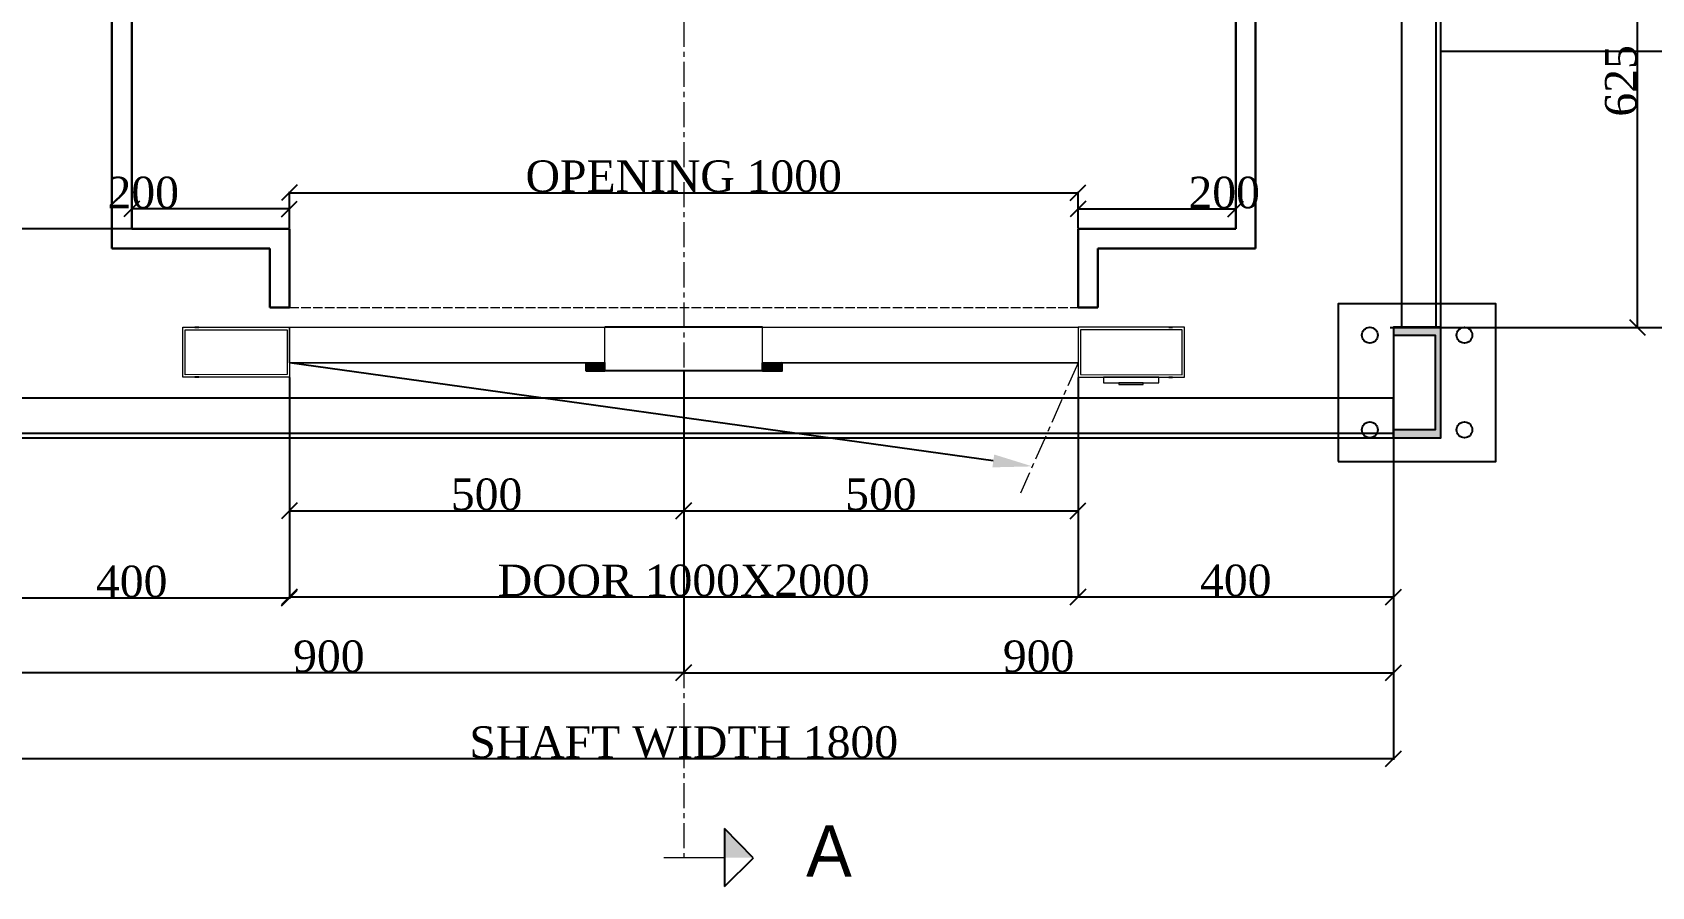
# Model space of a CAD drawing. Header units: millimetres. Extents: x -665 to 1024385, y -25305 to 3861.
# Drawn here: x 1713 to 3766, y -2663 to -1580 of the extents above; entities that cross this region are included whole.
import ezdxf
from ezdxf import colors
from ezdxf.entities.mleader import LeaderData, LeaderLine
from ezdxf.math import Vec2, Vec3

# ---------------------------------------------------------------- set-up
doc = ezdxf.new("R2010")
doc.units = ezdxf.units.MM
doc.linetypes.add('ACAD_ISO02W100', pattern=[15, 12, -3])
doc.linetypes.add('CENTER', pattern=[50.8, 31.75, -6.35, 6.35, -6.35])
doc.layers.add('6', color=7, linetype='Continuous')
doc.layers.add('Steel', color=7, linetype='Continuous')
for name, color, linetype, lineweight in [('Car', 3, 'Continuous', 18), ('CL', 2, 'CENTER', 0), ('DL', 8, 'ACAD_ISO02W100', 0), ('step&guides', 3, 'Continuous', 30)]:
    doc.layers.add(name, color=color, linetype=linetype, lineweight=lineweight)
doc.styles.add('nassar2', font='cent.shx', dxfattribs={"height": 60})
doc.styles.add('top', font='cent.shx', dxfattribs={"height": 40})
doc.dimstyles.new('top', dxfattribs={"dimtxt": 35, "dimasz": 20, "dimexe": 1.25, "dimexo": 0.625, "dimtad": 1, "dimtxsty": 'top', "dimblk": 'OBLIQUE', "dimcen": 2.5, "dimadec": 0, "dimazin": 0, "dimtfac": 1, "dimtmove": 0, "dimatfit": 3, "dimldrblk": 'OBLIQUE', "dimfxl": 1, "dimarcsym": 0})

# ---------------------------------------------------------------- blocks, each defined once
blk = doc.blocks.new('_Oblique')
at = {"color": 0, "linetype": 'ByBlock', "lineweight": -2}
blk.add_line((-0.5, -0.5), (0.5, 0.5), dxfattribs=at)
blk = doc.blocks.new('*D24')
at = {"color": 0, "lineweight": -2, "transparency": 16777216}
for p, q in [((2038.7, -2017.2), (2038.7, -2187.4)), ((2538.7, -2017.2), (2538.7, -2187.4)), ((2038.7, -2186.2), (2538.7, -2186.2))]:
    blk.add_line(p, q, dxfattribs=at)
at = {"layer": 'Defpoints', "color": 0, "transparency": 16777216}
for p in [(2038.7, -2016.6), (2538.7, -2016.6), (2538.7, -2186.2)]:
    blk.add_point(p, dxfattribs=at)
at = {"color": 0, "lineweight": -2, "transparency": 16777216, "xscale": 20, "yscale": 20, "zscale": 20, "rotation": 180}
blk.add_blockref('_Oblique', (2038.7, -2186.2), dxfattribs=at)
at = {"color": 0, "lineweight": -2, "transparency": 16777216, "xscale": 20, "yscale": 20, "zscale": 20}
blk.add_blockref('_Oblique', (2538.7, -2186.2), dxfattribs=at)
at = {"color": 0, "transparency": 16777216, "insert": (2288.7, -2165.5), "char_height": 40, "attachment_point": 5, "style": 'top'}
blk.add_mtext('500', dxfattribs=at)
blk = doc.blocks.new('*D25')
at = {"color": 0, "lineweight": -2, "transparency": 16777216}
for p, q in [((2538.7, -2009.1), (2538.7, -2187.4)), ((3038.7, -2017.2), (3038.7, -2187.4)), ((2538.7, -2186.2), (3038.7, -2186.2))]:
    blk.add_line(p, q, dxfattribs=at)
at = {"layer": 'Defpoints', "color": 0, "transparency": 16777216}
for p in [(2538.7, -2008.5), (3038.7, -2016.6), (3038.7, -2186.2)]:
    blk.add_point(p, dxfattribs=at)
at = {"color": 0, "lineweight": -2, "transparency": 16777216, "xscale": 20, "yscale": 20, "zscale": 20, "rotation": 180}
blk.add_blockref('_Oblique', (2538.7, -2186.2), dxfattribs=at)
at = {"color": 0, "lineweight": -2, "transparency": 16777216, "xscale": 20, "yscale": 20, "zscale": 20}
blk.add_blockref('_Oblique', (3038.7, -2186.2), dxfattribs=at)
at = {"color": 0, "transparency": 16777216, "insert": (2788.7, -2165.5), "char_height": 40, "attachment_point": 5, "style": 'top'}
blk.add_mtext('500', dxfattribs=at)
blk = doc.blocks.new('*D8')
at = {"color": 0, "lineweight": -2, "transparency": 16777216}
for p, q in [((3038.7, -2133.8), (3038.7, -2296.6)), ((2038.7, -2137.9), (2038.7, -2296.6)), ((2038.7, -2295.4), (3038.7, -2295.4))]:
    blk.add_line(p, q, dxfattribs=at)
at = {"layer": 'Defpoints', "color": 0, "transparency": 16777216}
for p in [(3038.7, -2133.2), (2038.7, -2137.3), (3038.7, -2295.4)]:
    blk.add_point(p, dxfattribs=at)
at = {"color": 0, "lineweight": -2, "transparency": 16777216, "xscale": 20, "yscale": 20, "zscale": 20, "rotation": 180}
blk.add_blockref('_Oblique', (2038.7, -2295.4), dxfattribs=at)
at = {"color": 0, "lineweight": -2, "transparency": 16777216, "xscale": 20, "yscale": 20, "zscale": 20}
blk.add_blockref('_Oblique', (3038.7, -2295.4), dxfattribs=at)
at = {"color": 0, "transparency": 16777216, "insert": (2538.7, -2274.7), "char_height": 40, "attachment_point": 5, "style": 'top'}
blk.add_mtext('DOOR 1000X2000', dxfattribs=at)
blk = doc.blocks.new('*D9')
at = {"color": 0, "lineweight": -2, "transparency": 16777216}
for p, q in [((1838.7, -1827.9), (1838.7, -1802.2)), ((2038.7, -1803.5), (1838.7, -1803.5)), ((2038.7, -1827.9), (2038.7, -1802.2))]:
    blk.add_line(p, q, dxfattribs=at)
at = {"layer": 'Defpoints', "color": 0, "transparency": 16777216}
for p in [(1838.7, -1803.5), (1838.7, -1828.6), (2038.7, -1828.6)]:
    blk.add_point(p, dxfattribs=at)
at = {"color": 0, "lineweight": -2, "transparency": 16777216, "xscale": 20, "yscale": 20, "zscale": 20, "rotation": 180}
blk.add_blockref('_Oblique', (1838.7, -1803.5), dxfattribs=at)
at = {"color": 0, "lineweight": -2, "transparency": 16777216, "xscale": 20, "yscale": 20, "zscale": 20}
blk.add_blockref('_Oblique', (2038.7, -1803.5), dxfattribs=at)
at = {"color": 0, "transparency": 16777216, "insert": (1853.3, -1782.9), "char_height": 40, "attachment_point": 5, "style": 'top'}
blk.add_mtext('200', dxfattribs=at)
blk = doc.blocks.new('*D10')
at = {"color": 0, "lineweight": -2, "transparency": 16777216}
for p, q in [((2038.7, -1827.9), (2038.7, -1781.6)), ((2038.7, -1782.9), (3038.7, -1782.9)), ((3038.7, -1827.9), (3038.7, -1781.6))]:
    blk.add_line(p, q, dxfattribs=at)
at = {"layer": 'Defpoints', "color": 0, "transparency": 16777216}
for p in [(3038.7, -1782.9), (2038.7, -1828.6), (3038.7, -1828.6)]:
    blk.add_point(p, dxfattribs=at)
at = {"color": 0, "lineweight": -2, "transparency": 16777216, "xscale": 20, "yscale": 20, "zscale": 20, "rotation": 180}
blk.add_blockref('_Oblique', (2038.7, -1782.9), dxfattribs=at)
at = {"color": 0, "lineweight": -2, "transparency": 16777216, "xscale": 20, "yscale": 20, "zscale": 20}
blk.add_blockref('_Oblique', (3038.7, -1782.9), dxfattribs=at)
at = {"color": 0, "transparency": 16777216, "insert": (2538.7, -1762.2), "char_height": 40, "attachment_point": 5, "style": 'top'}
blk.add_mtext('OPENING 1000', dxfattribs=at)
blk = doc.blocks.new('*D26')
at = {"color": 0, "lineweight": -2, "transparency": 16777216}
for p, q in [((3038.7, -1827.9), (3038.7, -1802.2)), ((3038.7, -1803.5), (3238.7, -1803.5)), ((3238.7, -1827.9), (3238.7, -1802.2))]:
    blk.add_line(p, q, dxfattribs=at)
at = {"layer": 'Defpoints', "color": 0, "transparency": 16777216}
for p in [(3238.7, -1803.5), (3038.7, -1828.6), (3238.7, -1828.6)]:
    blk.add_point(p, dxfattribs=at)
at = {"color": 0, "lineweight": -2, "transparency": 16777216, "xscale": 20, "yscale": 20, "zscale": 20, "rotation": 180}
blk.add_blockref('_Oblique', (3038.7, -1803.5), dxfattribs=at)
at = {"color": 0, "lineweight": -2, "transparency": 16777216, "xscale": 20, "yscale": 20, "zscale": 20}
blk.add_blockref('_Oblique', (3238.7, -1803.5), dxfattribs=at)
at = {"color": 0, "transparency": 16777216, "insert": (3224, -1782.9), "char_height": 40, "attachment_point": 5, "style": 'top'}
blk.add_mtext('200', dxfattribs=at)
blk = doc.blocks.new('*D11')
at = {"color": 0, "lineweight": -2, "transparency": 16777216}
for p, q in [((3438.7, -1954.2), (3438.7, -2296.6)), ((3038.7, -2102), (3038.7, -2296.6)), ((3038.7, -2295.4), (3438.7, -2295.4))]:
    blk.add_line(p, q, dxfattribs=at)
at = {"layer": 'Defpoints', "color": 0, "transparency": 16777216}
for p in [(3438.7, -1953.6), (3038.7, -2101.4), (3438.7, -2295.4)]:
    blk.add_point(p, dxfattribs=at)
at = {"color": 0, "lineweight": -2, "transparency": 16777216, "xscale": 20, "yscale": 20, "zscale": 20, "rotation": 180}
blk.add_blockref('_Oblique', (3038.7, -2295.4), dxfattribs=at)
at = {"color": 0, "lineweight": -2, "transparency": 16777216, "xscale": 20, "yscale": 20, "zscale": 20}
blk.add_blockref('_Oblique', (3438.7, -2295.4), dxfattribs=at)
at = {"color": 0, "transparency": 16777216, "insert": (3238.7, -2274.7), "char_height": 40, "attachment_point": 5, "style": 'top'}
blk.add_mtext('400', dxfattribs=at)
blk = doc.blocks.new('*D12')
at = {"color": 0, "lineweight": -2, "transparency": 16777216}
for p, q in [((1638.7, -1954.2), (1638.7, -2297.9)), ((2038.7, -2017.2), (2038.7, -2297.9)), ((1638.7, -2296.6), (2038.7, -2296.6))]:
    blk.add_line(p, q, dxfattribs=at)
at = {"layer": 'Defpoints', "color": 0, "transparency": 16777216}
for p in [(1638.7, -1953.6), (2038.7, -2016.6), (2038.7, -2296.6)]:
    blk.add_point(p, dxfattribs=at)
at = {"color": 0, "lineweight": -2, "transparency": 16777216, "xscale": 20, "yscale": 20, "zscale": 20, "rotation": 180}
blk.add_blockref('_Oblique', (1638.7, -2296.6), dxfattribs=at)
at = {"color": 0, "lineweight": -2, "transparency": 16777216, "xscale": 20, "yscale": 20, "zscale": 20}
blk.add_blockref('_Oblique', (2038.7, -2296.6), dxfattribs=at)
at = {"color": 0, "transparency": 16777216, "insert": (1838.7, -2276), "char_height": 40, "attachment_point": 5, "style": 'top'}
blk.add_mtext('400', dxfattribs=at)
blk = doc.blocks.new('*D13')
at = {"color": 0, "lineweight": -2, "transparency": 16777216}
for p, q in [((1638.7, -1954.2), (1638.7, -2392.7)), ((2538.7, -2113.3), (2538.7, -2392.7)), ((2538.7, -2391.4), (1638.7, -2391.4))]:
    blk.add_line(p, q, dxfattribs=at)
at = {"layer": 'Defpoints', "color": 0, "transparency": 16777216}
for p in [(1638.7, -1953.6), (2538.7, -2112.6), (1638.7, -2391.4)]:
    blk.add_point(p, dxfattribs=at)
at = {"color": 0, "lineweight": -2, "transparency": 16777216, "xscale": 20, "yscale": 20, "zscale": 20, "rotation": 180}
blk.add_blockref('_Oblique', (1638.7, -2391.4), dxfattribs=at)
at = {"color": 0, "lineweight": -2, "transparency": 16777216, "xscale": 20, "yscale": 20, "zscale": 20}
blk.add_blockref('_Oblique', (2538.7, -2391.4), dxfattribs=at)
at = {"color": 0, "transparency": 16777216, "insert": (2088.7, -2370.8), "char_height": 40, "attachment_point": 5, "style": 'top'}
blk.add_mtext('900', dxfattribs=at)
blk = doc.blocks.new('*D14')
at = {"color": 0, "lineweight": -2, "transparency": 16777216}
for p, q in [((3438.7, -1954.2), (3438.7, -2392.7)), ((2538.7, -2113.3), (2538.7, -2392.7)), ((2538.7, -2391.4), (3438.7, -2391.4))]:
    blk.add_line(p, q, dxfattribs=at)
at = {"layer": 'Defpoints', "color": 0, "transparency": 16777216}
for p in [(3438.7, -1953.6), (2538.7, -2112.6), (3438.7, -2391.4)]:
    blk.add_point(p, dxfattribs=at)
at = {"color": 0, "lineweight": -2, "transparency": 16777216, "xscale": 20, "yscale": 20, "zscale": 20, "rotation": 180}
blk.add_blockref('_Oblique', (2538.7, -2391.4), dxfattribs=at)
at = {"color": 0, "lineweight": -2, "transparency": 16777216, "xscale": 20, "yscale": 20, "zscale": 20}
blk.add_blockref('_Oblique', (3438.7, -2391.4), dxfattribs=at)
at = {"color": 0, "transparency": 16777216, "insert": (2988.7, -2370.8), "char_height": 40, "attachment_point": 5, "style": 'top'}
blk.add_mtext('900', dxfattribs=at)
blk = doc.blocks.new('*D27')
at = {"color": 0, "lineweight": -2, "transparency": 16777216}
for p, q in [((1638.7, -1954.2), (1638.7, -2501.7)), ((3438.7, -1954.2), (3438.7, -2501.7)), ((3438.7, -2500.4), (1638.7, -2500.4))]:
    blk.add_line(p, q, dxfattribs=at)
at = {"layer": 'Defpoints', "color": 0, "transparency": 16777216}
for p in [(1638.7, -1953.6), (3438.7, -1953.6), (1638.7, -2500.4)]:
    blk.add_point(p, dxfattribs=at)
at = {"color": 0, "lineweight": -2, "transparency": 16777216, "xscale": 20, "yscale": 20, "zscale": 20, "rotation": 180}
blk.add_blockref('_Oblique', (1638.7, -2500.4), dxfattribs=at)
at = {"color": 0, "lineweight": -2, "transparency": 16777216, "xscale": 20, "yscale": 20, "zscale": 20}
blk.add_blockref('_Oblique', (3438.7, -2500.4), dxfattribs=at)
at = {"color": 0, "transparency": 16777216, "insert": (2538.7, -2479.8), "char_height": 40, "attachment_point": 5, "style": 'top'}
blk.add_mtext('SHAFT WIDTH 1800', dxfattribs=at)
blk = doc.blocks.new('*D16')
at = {"color": 0, "lineweight": -2, "transparency": 16777216}
for p, q in [((3434.3, -1328.6), (3749.1, -1328.6)), ((3747.8, -1328.6), (3747.8, -1953.6)), ((3439.3, -1953.6), (3749.1, -1953.6))]:
    blk.add_line(p, q, dxfattribs=at)
at = {"layer": 'Defpoints', "color": 0, "transparency": 16777216}
for p in [(3433.7, -1328.6), (3438.7, -1953.6), (3747.8, -1953.6)]:
    blk.add_point(p, dxfattribs=at)
at = {"color": 0, "lineweight": -2, "transparency": 16777216, "xscale": 20, "yscale": 20, "zscale": 20}
for p, rotation in [((3747.8, -1328.6), 90), ((3747.8, -1953.6), 270)]:
    blk.add_blockref('_Oblique', p, dxfattribs=dict(at, rotation=rotation))
at = {"color": 0, "transparency": 16777216, "insert": (3727.2, -1641.1), "char_height": 40, "attachment_point": 5, "rotation": 90, "style": 'top'}
blk.add_mtext('625', dxfattribs=at)
blk = doc.blocks.new('*D18')
at = {"color": 0, "lineweight": -2, "transparency": 16777216}
for p, q in [((1838, -828.6), (1221.1, -828.6)), ((1222.4, -1828.6), (1222.4, -828.6)), ((1888, -1828.6), (1221.1, -1828.6))]:
    blk.add_line(p, q, dxfattribs=at)
at = {"layer": 'Defpoints', "color": 0, "transparency": 16777216}
for p in [(1222.4, -828.6), (1838.7, -828.6), (1888.7, -1828.6)]:
    blk.add_point(p, dxfattribs=at)
at = {"color": 0, "lineweight": -2, "transparency": 16777216, "xscale": 20, "yscale": 20, "zscale": 20}
for p, rotation in [((1222.4, -828.6), 90), ((1222.4, -1828.6), 270)]:
    blk.add_blockref('_Oblique', p, dxfattribs=dict(at, rotation=rotation))
at = {"color": 0, "transparency": 16777216, "insert": (1201.7, -1278.6), "char_height": 40, "attachment_point": 5, "rotation": 90, "style": 'top'}
blk.add_mtext('CAR DEPTH 1000', dxfattribs=at)
blk = doc.blocks.new('*D21')
at = {"color": 0, "lineweight": -2, "transparency": 16777216}
for p, q in [((3434.3, -553.6), (3884.8, -553.6)), ((3883.5, -1953.6), (3883.5, -553.6)), ((3434.3, -1953.6), (3884.8, -1953.6))]:
    blk.add_line(p, q, dxfattribs=at)
at = {"layer": 'Defpoints', "color": 0, "transparency": 16777216}
for p in [(3433.7, -553.6), (3883.5, -553.6), (3433.7, -1953.6)]:
    blk.add_point(p, dxfattribs=at)
at = {"color": 0, "lineweight": -2, "transparency": 16777216, "xscale": 20, "yscale": 20, "zscale": 20}
for p, rotation in [((3883.5, -553.6), 90), ((3883.5, -1953.6), 270)]:
    blk.add_blockref('_Oblique', p, dxfattribs=dict(at, rotation=rotation))
at = {"color": 0, "transparency": 16777216, "insert": (3862.9, -1203.6), "char_height": 40, "attachment_point": 5, "rotation": 90, "style": 'top'}
blk.add_mtext('SHAFT DEPTH  1400', dxfattribs=at)

msp = doc.modelspace()

# ---------------------------------------------------------------- hatches: boundary and pattern name
at = {"true_color": 0x000007, "transparency": 33554666}
h = msp.add_hatch(color=7, dxfattribs=at)
h.paths.add_polyline_path([(2414.895, -1998.508), (2438.596, -1998.508), (2414.895, -2008.515)])
h.paths.add_polyline_path([(2438.596, -1998.508), (2414.895, -2008.515), (2438.596, -2008.515)])
h = msp.add_hatch(color=7, dxfattribs=at)
h.paths.add_polyline_path([(2638.738, -1998.508), (2663.492, -1998.508), (2638.738, -2008.515)])
h.paths.add_polyline_path([(2663.492, -1998.508), (2638.738, -2008.515), (2663.492, -2008.515)])
at = {"layer": 'Car', "lineweight": 25, "ltscale": 4, "transparency": 16777216}
h = msp.add_hatch(color=256, dxfattribs=at)
h.dxf.hatch_style = 1
h.paths.add_polyline_path([(2590.334, -2625.854), (2590.435, -2589.103), (2626.865, -2625.955)])
at = {"layer": 'Steel'}
msp.add_hatch(color=256, dxfattribs=at).paths.add_polyline_path([(3498.667, -1953.551), (3438.667, -1953.551), (3438.667, -1963.551), (3491.667, -1963.551), (3491.667, -2083.551), (3438.667, -2083.551), (3438.667, -2093.551), (3498.667, -2093.551)], flags=0)

# ---------------------------------------------------------------- linework, layer by layer
for p, q in [((1918.667, -1953.551), (1923.667, -1953.551)), ((3153.667, -1953.551), (3158.667, -1953.551)), ((1923.667, -2016.592), (1918.667, -2016.592)), ((3153.667, -2016.592), (3158.667, -2016.592))]:
    msp.add_line(p, q)
at = {"transparency": 33554666}
msp.add_line((2638.738, -1953.551), (2438.596, -1953.551), dxfattribs=at)
at = {"color": 7, "linetype": 'Continuous', "lineweight": 20, "transparency": 33554666}
for p, q in [((2038.667, -1998.551), (2438.596, -1998.551)), ((2638.738, -1998.551), (3038.667, -1998.551))]:
    msp.add_line(p, q, dxfattribs=at)
for points in [[(1903.667, -1953.551), (2038.667, -1953.551), (2038.667, -2016.592), (1903.667, -2016.592)], [(1906.667, -1956.571), (2035.667, -1956.551), (2035.667, -2013.551), (1906.667, -2013.571)], [(3173.667, -1953.551), (3038.667, -1953.551), (3038.667, -2016.592), (3173.667, -2016.592)], [(3170.667, -1956.571), (3041.667, -1956.551), (3041.667, -2013.551), (3170.667, -2013.571)], [(3071.167, -2023.898), (3141.167, -2023.898), (3141.167, -2016.592), (3071.167, -2016.592)], [(3090.582, -2025.898), (3121.198, -2025.898), (3121.198, -2023.898), (3090.582, -2023.898)]]:
    msp.add_lwpolyline(points, close=True, dxfattribs=at)
for points in [[(2438.596, -1998.551), (2038.667, -1998.551), (2038.667, -1953.551), (3038.667, -1953.551), (3038.667, -1998.551), (2638.738, -1998.551)], [(2438.596, -2008.515), (2438.596, -1953.551), (2438.596, -1953.551)], [(2638.738, -2008.515), (2638.738, -2003.586), (2638.738, -1953.551)]]:
    msp.add_lwpolyline(points, dxfattribs=at)
at = {"color": 7, "linetype": 'Continuous', "lineweight": -2, "true_color": 0x000007, "transparency": 33554666}
for points in [[(2414.895, -1998.508), (2438.596, -1998.508), (2414.895, -2008.515)], [(2438.596, -1998.508), (2414.895, -2008.515), (2438.596, -2008.515)], [(2638.738, -1998.508), (2663.492, -1998.508), (2638.738, -2008.515)], [(2663.492, -1998.508), (2638.738, -2008.515), (2663.492, -2008.515)]]:
    msp.add_lwpolyline(points, close=True, dxfattribs=at)
at = {"color": 7, "linetype": 'Continuous', "lineweight": 20, "true_color": 0x000007, "transparency": 33554666}
for points in [[(2414.895, -2008.515), (2414.895, -1998.508), (2414.895, -1998.508)], [(2663.492, -2008.515), (2663.492, -1998.508), (2663.492, -1998.508)]]:
    msp.add_lwpolyline(points, dxfattribs=at)
at = {"layer": '6', "transparency": 33554666}
msp.add_line((2638.738, -2008.515), (2438.596, -2008.515), dxfattribs=at)
at = {"layer": 'Car', "lineweight": 25, "ltscale": 4, "transparency": 33554666}
for p, q in [((2590.435, -2589.103), (2590.233, -2662.605)), ((2626.865, -2625.955), (2590.435, -2589.103)), ((2590.233, -2662.605), (2626.981, -2626.081))]:
    msp.add_line(p, q, dxfattribs=at)
at = {"layer": 'Car', "ltscale": 4, "transparency": 33554666}
msp.add_line((2513.546, -2625.854), (2590.334, -2625.854), dxfattribs=at)
at = {"layer": 'CL'}
for p, q in [((2538.667, -42.296, -110.467), (2538.667, -2625.854)), ((3038.667, -1998.551), (2965.877, -2163.675))]:
    msp.add_line(p, q, dxfattribs=at)
at = {"layer": 'DL', "transparency": 33554666}
msp.add_line((2038.667, -1928.551), (3038.667, -1928.551), dxfattribs=at)
at = {"layer": 'Steel'}
for p, q in [((3492.667, -1953.551), (3492.667, -553.551)), ((3498.667, -1603.551), (3998.667, -1603.551)), ((1638.667, -2087.551), (3438.667, -2087.551))]:
    msp.add_line(p, q, dxfattribs=at)
for points in [[(3448.667, -1953.551), (3498.667, -1953.551), (3498.667, -553.551), (3448.667, -553.551)], [(3368.667, -2123.551), (3568.667, -2123.551), (3568.667, -1923.551), (3368.667, -1923.551)], [(3498.667, -1953.551), (3438.667, -1953.551), (3438.667, -1963.551), (3491.667, -1963.551), (3491.667, -2083.551), (3438.667, -2083.551), (3438.667, -2093.551), (3498.667, -2093.551)], [(1638.667, -2093.551), (3438.667, -2093.551), (3438.667, -2043.551), (1638.667, -2043.551)]]:
    msp.add_lwpolyline(points, close=True, dxfattribs=at)
for centre in [(3408.667, -1963.551), (3528.667, -1963.551), (3408.667, -2083.551), (3528.667, -2083.551)]:
    msp.add_circle(centre, 10, dxfattribs=at)
at = {"layer": 'step&guides'}
for p, q in [((1813.667, -803.551), (1813.667, -1853.551)), ((3263.667, -803.551), (3263.667, -1853.551)), ((1838.667, -828.551), (1838.667, -1828.551)), ((3238.667, -828.551), (3238.667, -1828.551)), ((1838.667, -1828.551), (2038.667, -1828.551)), ((2038.667, -1828.551), (2038.667, -1928.551)), ((3038.667, -1828.551), (3238.667, -1828.551)), ((3038.667, -1828.551), (3038.667, -1928.551)), ((1813.667, -1853.551), (2013.667, -1853.551)), ((2013.667, -1853.551), (2013.667, -1928.551)), ((3063.667, -1853.551), (3263.667, -1853.551)), ((3063.667, -1853.551), (3063.667, -1928.551)), ((2038.667, -1928.551), (2013.667, -1928.551)), ((3063.667, -1928.551), (3038.667, -1928.551))]:
    msp.add_line(p, q, dxfattribs=at)

# ---------------------------------------------------------------- texts
at = {"ltscale": 4, "transparency": 33554666, "insert": (2752.157, -2585.058), "char_height": 65, "attachment_point": 3, "rotation": 359.727953}
msp.add_mtext_dynamic_manual_height_columns('A', width=315.98199, gutter_width=125, heights=[0], dxfattribs=at)

# ---------------------------------------------------------------- dimensions: what is measured, and where the dimension line sits
for base, p1, p2, text, picture, middle in [((3883.526, -553.551), (3433.667, -1953.551), (3433.667, -553.551), 'SHAFT DEPTH  <>', '*D21', (3883.526, -1203.551)), ((1222.36, -828.551), (1888.667, -1828.551), (1838.667, -828.551), 'CAR DEPTH <>', '*D18', (1222.36, -1278.551))]:
    dim = msp.add_linear_dim(base=base, p1=p1, p2=p2, angle=90, text=text, dimstyle='top')
    dim.commit()
    dim.dimension.update_dxf_attribs({"geometry": picture, "text_midpoint": middle, "dimtype": 160})
dim = msp.add_linear_dim(base=(3747.804, -1953.551), p1=(3433.667, -1328.551), p2=(3438.667, -1953.551), angle=90, dimstyle='top')
dim.commit()
dim.dimension.update_dxf_attribs({"geometry": '*D16', "text_midpoint": (3747.804, -1641.051), "dimtype": 160})
for base, p1, p2, text, picture, middle in [((3038.667, -1782.861), (2038.667, -1828.551), (3038.667, -1828.551), 'OPENING <>', '*D10', (2538.667, -1782.861)), ((1638.667, -2500.434), (3438.667, -1953.551), (1638.667, -1953.551), 'SHAFT WIDTH <>', '*D27', (2538.667, -2500.434)), ((3038.667, -2295.355), (2038.667, -2137.272), (3038.667, -2133.223), 'DOOR <>X2000', '*D8', (2538.667, -2295.355))]:
    dim = msp.add_linear_dim(base=base, p1=p1, p2=p2, text=text, dimstyle='top')
    dim.commit()
    dim.dimension.update_dxf_attribs({"geometry": picture, "text_midpoint": middle, "dimtype": 160})
for base, p1, p2, picture, middle in [((1838.667, -1803.486), (2038.667, -1828.551), (1838.667, -1828.551), '*D9', (1853.342, -1803.486)), ((3238.667, -1803.486), (3038.667, -1828.551), (3238.667, -1828.551), '*D26', (3223.992, -1803.486)), ((2038.667, -2296.605), (1638.667, -1953.551), (2038.667, -2016.592), '*D12', (1838.667, -2296.605)), ((1638.667, -2391.413), (2538.667, -2112.628), (1638.667, -1953.551), '*D13', (2088.667, -2391.413)), ((3438.667, -2391.413), (2538.667, -2112.628), (3438.667, -1953.551), '*D14', (2988.667, -2391.413)), ((3438.667, -2295.355), (3038.667, -2101.366), (3438.667, -1953.551), '*D11', (3238.667, -2295.355)), ((3038.667, -2186.165), (2538.667, -2008.515), (3038.667, -2016.592), '*D25', (2788.667, -2186.165)), ((2538.667, -2186.165), (2038.667, -2016.592), (2538.667, -2016.592), '*D24', (2288.667, -2186.165))]:
    dim = msp.add_linear_dim(base=base, p1=p1, p2=p2, dimstyle='top')
    dim.commit()
    dim.dimension.update_dxf_attribs({"geometry": picture, "text_midpoint": middle, "dimtype": 160})

# ---------------------------------------------------------------- leaders
at = {"layer": 'CL'}
ml = msp.add_multileader_mtext('Standard', dxfattribs=at)
ml.set_content('', color=256, style='nassar2')
ml.set_leader_properties()
ml.build(insert=Vec2(0, 0))
ml.multileader.update_dxf_attribs({"text_left_attachment_type": 6, "text_right_attachment_type": 6, "dogleg_length": 0.36, "arrow_head_size": 50})
ctx = ml.context
ctx.base_point, ctx.char_height, ctx.arrow_head_size, ctx.landing_gap_size, ctx.plane_origin = Vec3(2038.487, -1998.551), 60, 50, 0.09, Vec3(2644.734, -2163.613)
ctx.left_attachment, ctx.right_attachment, ctx.text_align_type = 6, 6, 2
notes = []
notes.append((ctx, [(1, (1, 1, 0), (2038.667, -1998.551), (-1, 0), 0.0000157, [(0, [(2980.793, -2129.838)], 0, [])])]))
ctx.mtext.insert, ctx.mtext.alignment, ctx.mtext.flow_direction = Vec3(2038.577, -1938.551), 3, 5
for ctx, leaders in notes:
    for number, flags, end, landing, length, lines in leaders:
        leader = LeaderData()
        leader.index, (leader.has_last_leader_line, leader.has_dogleg_vector, leader.attachment_direction) = number, flags
        leader.last_leader_point, leader.dogleg_vector, leader.dogleg_length = Vec3(end), Vec3(landing), length
        for number, points, colour, breaks in lines:
            line = LeaderLine()
            line.index, line.vertices, line.color, line.breaks = number, Vec3.list(points), colors.encode_raw_color(colour), breaks
            leader.lines.append(line)
        ctx.leaders.append(leader)

doc.saveas('drawing.dxf')
